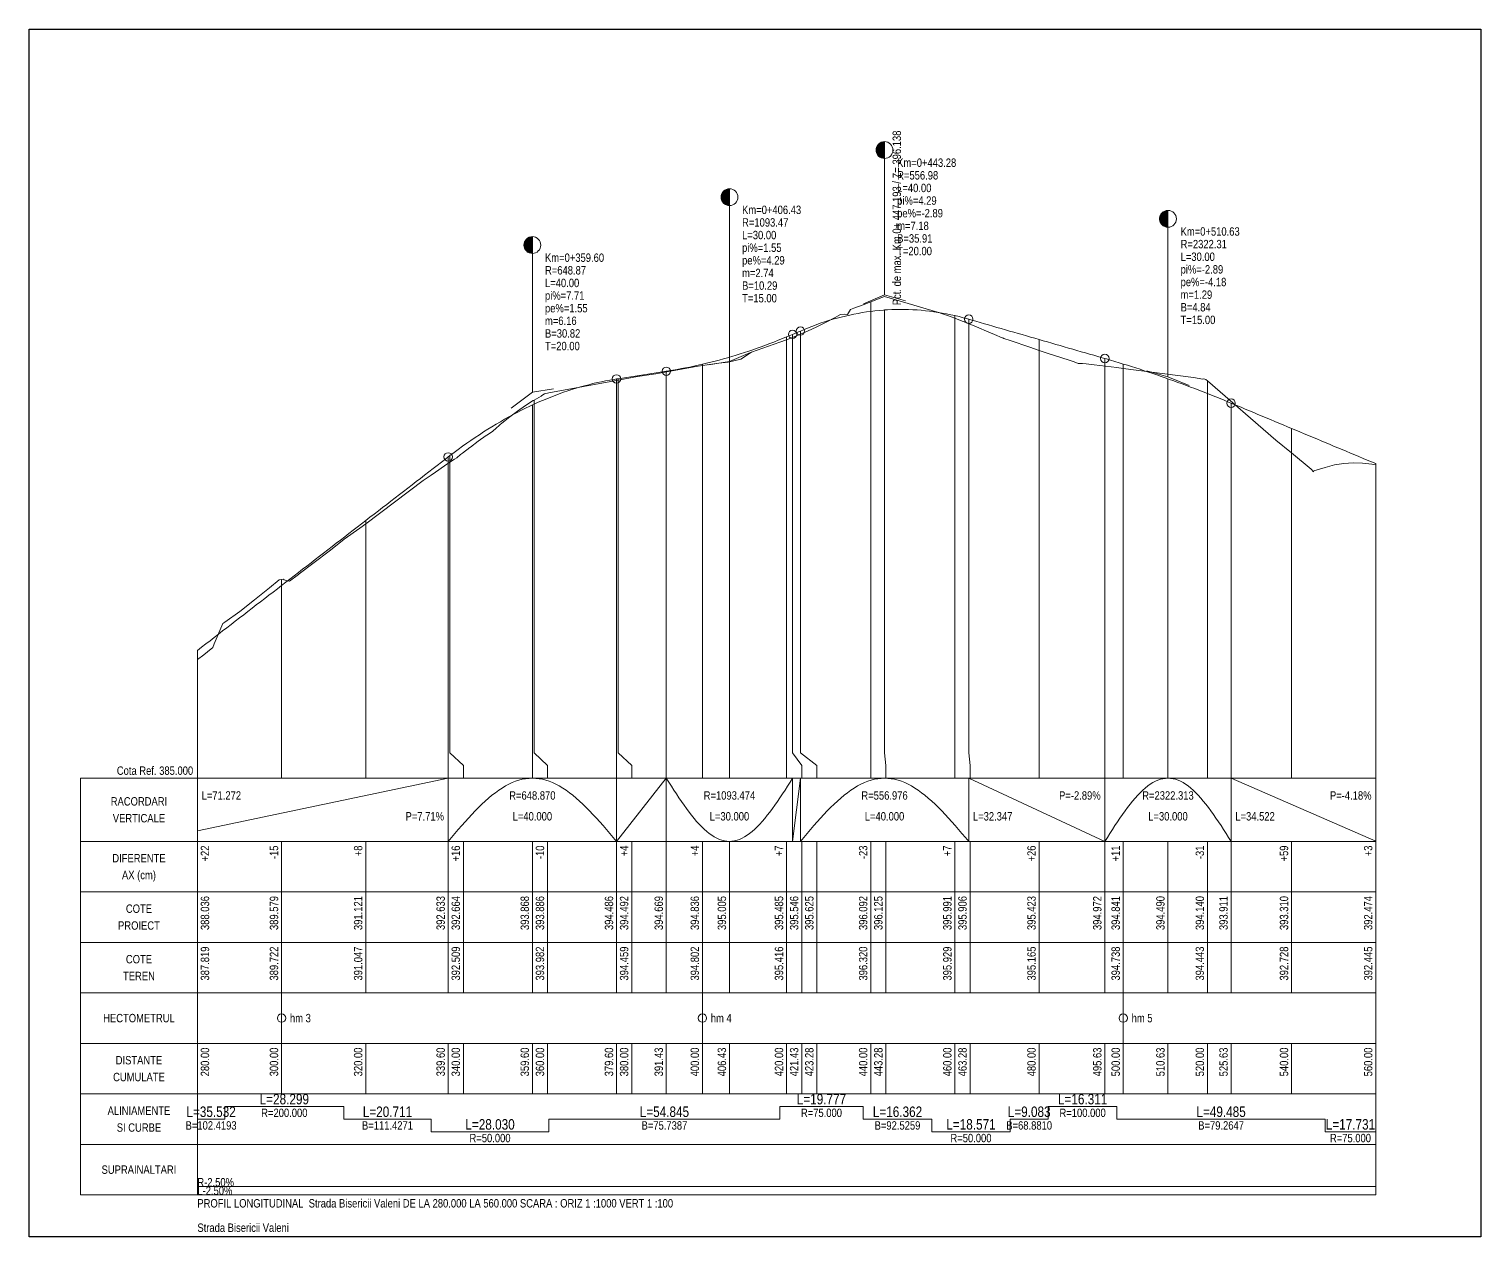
# Model space of a CAD drawing. Extents: x -600 to 1621, y -3670 to 287.
# Drawn here: x 425 to 770, y -367 to -80 of the extents above; entities that cross this region are included whole.
import ezdxf
from ezdxf.enums import TextEntityAlignment as Align

# ---------------------------------------------------------------- set-up
doc = ezdxf.new("R2010")
doc.units = 0
doc.layers.add('ARD-No Plot', color=7, linetype='Continuous', lineweight=0, plot=False)
doc.layers.add('Cartus', color=8, linetype='Continuous')
for name, color, linetype, lineweight in [('L-C. Ref', 7, 'Continuous', 0), ('L-cote-ex', 7, 'Continuous', 0), ('L-Cote-Pr', 7, 'Continuous', 0), ('L-Curbe', 7, 'Continuous', 0), ('L-Cut-Fill', 7, 'Continuous', 0), ('L-Design', 7, 'Continuous', 0), ('L-Exist', 7, 'Continuous', 0), ('L-LINES', 7, 'Continuous', 0), ('L-Min-Max', 7, 'Continuous', 0), ('L-Pante-Tran', 7, 'Continuous', 0), ('L-rac-Vert', 7, 'Continuous', 0), ('L-TEXT', 7, 'Continuous', 0)]:
    doc.layers.add(name, color=color, linetype=linetype, lineweight=lineweight)
doc.styles.add('Arial', font='arial.ttf', dxfattribs={"width": 0.8})

# ---------------------------------------------------------------- blocks, each defined once
blk = doc.blocks.new('A3_TRANSV_ALIN_TIRENA')
at = {"layer": 'Cartus'}
blk.add_lwpolyline([(0, 0), (0, 287), (345, 287), (345, 0)], close=True, dxfattribs=at)

msp = doc.modelspace()

# ---------------------------------------------------------------- linework, layer by layer
at = {"layer": 'L-Curbe'}
for p, q in [((471.52, -339.01), (471.52, -336.01)), ((471.52, -336.01), (499.82, -336.01)), ((499.82, -336.01), (499.82, -339.01)), ((603.41, -339.01), (603.41, -336.01)), ((603.41, -336.01), (623.19, -336.01)), ((623.19, -336.01), (623.19, -339.01)), ((667.2, -339.01), (667.2, -336.01)), ((667.2, -336.01), (683.51, -336.01)), ((683.51, -336.01), (683.51, -339.01)), ((465.01, -339.01), (471.52, -339.01)), ((499.82, -339.01), (520.53, -339.01)), ((520.53, -339.01), (520.53, -342.01)), ((548.56, -342.01), (548.56, -339.01)), ((548.56, -339.01), (603.41, -339.01)), ((623.19, -339.01), (639.55, -339.01)), ((639.55, -339.01), (639.55, -342.01)), ((658.12, -342.01), (658.12, -339.01)), ((658.12, -339.01), (667.2, -339.01)), ((683.51, -339.01), (733, -339.01)), ((733, -339.01), (733, -342.01)), ((520.53, -342.01), (548.56, -342.01)), ((639.55, -342.01), (658.12, -342.01)), ((733, -342.01), (745.01, -342.01))]:
    msp.add_line(p, q, dxfattribs=at)
at = {"layer": 'L-Design'}
msp.add_lwpolyline([(465.01, -227.65), (466.01, -226.88), (467.01, -226.11), (468.01, -225.34), (469.01, -224.57), (470.01, -223.79), (471.01, -223.02), (472.01, -222.25), (473.01, -221.48), (474.01, -220.71), (475.01, -219.94), (476.01, -219.17), (477.01, -218.39), (478.01, -217.62), (479.01, -216.85), (480.01, -216.08), (481.01, -215.31), (482.01, -214.54), (483.01, -213.77), (484.01, -213), (485.01, -212.22), (486.01, -211.45), (487.01, -210.68), (488.01, -209.91), (489.01, -209.14), (490.01, -208.37), (491.01, -207.6), (492.01, -206.82), (493.01, -206.05), (494.01, -205.28), (495.01, -204.51), (496.01, -203.74), (497.01, -202.97), (498.01, -202.2), (499.01, -201.42), (500.01, -200.65), (501.01, -199.88), (502.01, -199.11), (503.01, -198.34), (504.01, -197.57), (505.01, -196.8), (506.01, -196.02), (507.01, -195.25), (508.01, -194.48), (509.01, -193.71), (510.01, -192.94), (511.01, -192.17), (512.01, -191.4), (513.01, -190.62), (514.01, -189.85), (515.01, -189.08), (516.01, -188.31), (517.01, -187.54), (518.01, -186.77), (519.01, -186), (520.01, -185.22), (521.01, -184.45), (522.01, -183.68), (523.01, -182.91), (524.01, -182.14), (524.61, -181.68), (525.01, -181.37), (526.01, -180.61), (527.01, -179.87), (528.01, -179.14), (529.01, -178.43), (530.01, -177.74), (531.01, -177.05), (532.01, -176.39), (533.01, -175.74), (534.01, -175.11), (535.01, -174.49), (536.01, -173.88), (537.01, -173.3), (538.01, -172.72), (539.01, -172.17), (540.01, -171.62), (541.01, -171.1), (542.01, -170.59), (543.01, -170.09), (544.01, -169.61), (544.61, -169.33), (545.01, -169.15), (546.01, -168.7), (547.01, -168.26), (548.01, -167.84), (549.01, -167.44), (550.01, -167.05), (551.01, -166.68), (552.01, -166.32), (553.01, -165.98), (554.01, -165.66), (555.01, -165.35), (556.01, -165.05), (557.01, -164.77), (558.01, -164.51), (559.01, -164.26), (560.01, -164.02), (561.01, -163.81), (562.01, -163.6), (563.01, -163.42), (564.01, -163.24), (564.61, -163.15), (565.01, -163.09), (566.01, -162.93), (567.01, -162.78), (568.01, -162.62), (569.01, -162.47), (570.01, -162.31), (571.01, -162.16), (572.01, -162), (573.01, -161.85), (574.01, -161.69), (575.01, -161.54), (576.01, -161.38), (576.44, -161.32), (577.01, -161.23), (578.01, -161.06), (579.01, -160.89), (580.01, -160.7), (581.01, -160.51), (582.01, -160.31), (583.01, -160.1), (584.01, -159.88), (585.01, -159.65), (586.01, -159.41), (587.01, -159.17), (588.01, -158.91), (589.01, -158.65), (590.01, -158.37), (591.01, -158.09), (591.44, -157.96), (592.01, -157.8), (593.01, -157.49), (594.01, -157.18), (595.01, -156.86), (596.01, -156.53), (597.01, -156.19), (598.01, -155.85), (599.01, -155.49), (600.01, -155.12), (601.01, -154.75), (602.01, -154.37), (603.01, -153.97), (604.01, -153.57), (605.01, -153.16), (606.01, -152.74), (606.44, -152.55), (607.01, -152.31), (608.01, -151.88), (608.29, -151.76), (609.01, -151.45), (610.01, -151.05), (611.01, -150.66), (612.01, -150.29), (613.01, -149.93), (614.01, -149.6), (615.01, -149.28), (616.01, -148.98), (617.01, -148.7), (618.01, -148.43), (619.01, -148.19), (620.01, -147.96), (621.01, -147.75), (622.01, -147.56), (623.01, -147.38), (624.01, -147.23), (625.01, -147.09), (626.01, -146.97), (627.01, -146.87), (628.01, -146.78), (628.29, -146.76), (629.01, -146.72), (630.01, -146.67), (631.01, -146.64), (632.01, -146.63), (633.01, -146.63), (634.01, -146.65), (635.01, -146.7), (636.01, -146.76), (637.01, -146.83), (638.01, -146.93), (639.01, -147.04), (640.01, -147.17), (641.01, -147.32), (642.01, -147.49), (643.01, -147.67), (644.01, -147.88), (645.01, -148.1), (646.01, -148.34), (647.01, -148.59), (648.01, -148.87), (648.29, -148.95), (649.01, -149.16), (650.01, -149.45), (651.01, -149.73), (652.01, -150.02), (653.01, -150.31), (654.01, -150.6), (655.01, -150.89), (656.01, -151.18), (657.01, -151.47), (658.01, -151.76), (659.01, -152.05), (660.01, -152.33), (661.01, -152.62), (662.01, -152.91), (663.01, -153.2), (664.01, -153.49), (665.01, -153.78), (666.01, -154.07), (667.01, -154.36), (668.01, -154.65), (669.01, -154.93), (670.01, -155.22), (671.01, -155.51), (672.01, -155.8), (673.01, -156.09), (674.01, -156.38), (675.01, -156.67), (676.01, -156.96), (677.01, -157.25), (678.01, -157.53), (679.01, -157.82), (680.01, -158.11), (680.64, -158.29), (681.01, -158.4), (682.01, -158.69), (683.01, -158.99), (684.01, -159.29), (685.01, -159.6), (686.01, -159.91), (687.01, -160.22), (688.01, -160.54), (689.01, -160.86), (690.01, -161.19), (691.01, -161.52), (692.01, -161.86), (693.01, -162.2), (694.01, -162.54), (695.01, -162.89), (695.64, -163.11), (696.01, -163.24), (697.01, -163.6), (698.01, -163.96), (699.01, -164.33), (700.01, -164.7), (701.01, -165.07), (702.01, -165.45), (703.01, -165.83), (704.01, -166.22), (705.01, -166.61), (706.01, -167.01), (707.01, -167.41), (708.01, -167.81), (709.01, -168.22), (710.01, -168.64), (710.64, -168.9), (711.01, -169.05), (712.01, -169.47), (713.01, -169.89), (714.01, -170.31), (715.01, -170.72), (716.01, -171.14), (717.01, -171.56), (718.01, -171.98), (719.01, -172.4), (720.01, -172.81), (721.01, -173.23), (722.01, -173.65), (723.01, -174.07), (724.01, -174.49), (725.01, -174.9), (726.01, -175.32), (727.01, -175.74), (728.01, -176.16), (729.01, -176.58), (730.01, -177), (731.01, -177.41), (732.01, -177.83), (733.01, -178.25), (734.01, -178.67), (735.01, -179.09), (736.01, -179.5), (737.01, -179.92), (738.01, -180.34), (739.01, -180.76), (740.01, -181.18), (741.01, -181.59), (742.01, -182.01), (743.01, -182.43), (744.01, -182.85), (745.01, -183.27)], dxfattribs=at)
at = {"layer": 'L-Exist'}
for p, q in [((623.19, -145.52), (625.01, -144.8)), ((625.01, -144.8), (627.62, -143.79)), ((627.62, -143.79), (628.26, -143.58)), ((628.26, -143.58), (639.55, -146.9)), ((616.59, -148.51), (617.85, -147.8)), ((617.85, -147.8), (618.79, -147.79)), ((618.79, -147.79), (619.51, -147.86)), ((619.51, -147.86), (620.23, -146.64)), ((620.23, -146.64), (620.99, -146.36)), ((620.99, -146.36), (623.19, -145.52)), ((639.55, -146.9), (641.41, -147.45)), ((641.41, -147.45), (641.6, -147.51)), ((641.6, -147.51), (642.81, -147.88)), ((642.81, -147.88), (643.26, -148.05)), ((643.26, -148.05), (645.01, -148.72)), ((607.8, -152.74), (610, -151.79)), ((610, -151.79), (612.2, -150.77)), ((612.2, -150.77), (614.4, -149.67)), ((614.4, -149.67), (616.59, -148.51)), ((645.01, -148.72), (645.12, -148.76)), ((645.12, -148.76), (646.98, -149.49)), ((646.98, -149.49), (648.83, -150.23)), ((648.83, -150.23), (650.69, -150.99)), ((650.69, -150.99), (652.55, -151.77)), ((652.55, -151.77), (654.4, -152.56)), ((596.71, -156.77), (603.41, -154.43)), ((603.41, -154.43), (605.01, -153.85)), ((605.01, -153.85), (605.61, -153.62)), ((605.61, -153.62), (607.8, -152.74)), ((654.4, -152.56), (656.26, -153.36)), ((656.26, -153.36), (656.33, -153.39)), ((656.33, -153.39), (656.59, -153.48)), ((656.59, -153.48), (656.63, -153.5)), ((656.63, -153.5), (658.12, -154.01)), ((658.12, -154.01), (662.79, -155.61)), ((591.17, -159.16), (594.14, -158.43)), ((594.14, -158.43), (596.71, -156.77)), ((662.79, -155.61), (665.01, -156.36)), ((665.01, -156.36), (667.2, -157.1)), ((667.2, -157.1), (669.92, -158.01)), ((669.92, -158.01), (672.64, -158.88)), ((569.62, -162.58), (573.94, -161.91)), ((573.94, -161.91), (583.03, -160.3)), ((583.03, -160.3), (585.01, -159.99)), ((585.01, -159.99), (588.94, -159.37)), ((588.94, -159.37), (591.17, -159.16)), ((672.64, -158.88), (673.38, -159.11)), ((673.38, -159.11), (674.27, -159.47)), ((674.27, -159.47), (675.36, -159.51)), ((675.36, -159.51), (676.22, -159.57)), ((676.22, -159.57), (678.08, -159.78)), ((678.08, -159.78), (680.79, -160.1)), ((680.79, -160.1), (683.51, -160.44)), ((683.51, -160.44), (685.01, -160.63)), ((685.01, -160.63), (701.72, -162.77)), ((548.56, -166.45), (565.01, -163.42)), ((565.01, -163.42), (569.62, -162.58)), ((701.72, -162.77), (703.91, -163.19)), ((703.91, -163.19), (704.17, -163.13)), ((704.17, -163.13), (704.66, -163.28)), ((704.66, -163.28), (705.01, -163.58)), ((705.01, -163.58), (721.3, -177.66)), ((542.96, -169.49), (544.83, -168.3)), ((544.83, -168.3), (545.01, -168.19)), ((545.01, -168.19), (546.7, -167.21)), ((546.7, -167.21), (546.74, -167.18)), ((546.74, -167.18), (547.13, -166.94)), ((547.13, -166.94), (547.53, -166.65)), ((547.53, -166.65), (548.56, -166.45)), ((537.35, -173.62), (539.22, -172.15)), ((539.22, -172.15), (541.09, -170.78)), ((541.09, -170.78), (542.96, -169.49)), ((533.76, -176.5), (535.12, -175.65)), ((535.12, -175.65), (535.48, -175.32)), ((535.48, -175.32), (535.8, -175.05)), ((535.8, -175.05), (536.95, -173.95)), ((536.95, -173.95), (537.35, -173.62)), ((529.78, -179.44), (529.88, -179.37)), ((529.88, -179.37), (531.75, -177.95)), ((531.75, -177.95), (533.61, -176.6)), ((533.61, -176.6), (533.76, -176.5)), ((721.3, -177.66), (725.01, -180.73)), ((525.01, -182.92), (526.14, -182.18)), ((526.14, -182.18), (526.64, -181.87)), ((526.64, -181.87), (527.53, -181.13)), ((527.53, -181.13), (528.01, -180.77)), ((528.01, -180.77), (529.78, -179.44)), ((725.01, -180.73), (729.66, -184.57)), ((518.64, -187.27), (520.53, -186.01)), ((520.53, -186.01), (521.63, -185.3)), ((521.63, -185.3), (522.4, -184.72)), ((522.4, -184.72), (524.27, -183.42)), ((524.27, -183.42), (525.01, -182.92)), ((729.66, -184.57), (730.2, -185.21)), ((730.2, -185.21), (730.32, -184.98)), ((730.32, -184.98), (733, -184.16)), ((733, -184.16), (733.58, -184.01)), ((733.58, -184.01), (735.21, -183.58)), ((735.21, -183.58), (737.43, -183.22)), ((737.43, -183.22), (739.65, -183.06)), ((739.65, -183.06), (741.86, -183.12)), ((741.86, -183.12), (744.08, -183.38)), ((744.08, -183.38), (745.01, -183.56)), ((505.01, -197.54), (518.64, -187.27)), ((499.91, -201.23), (503.63, -198.58)), ((503.63, -198.58), (505.01, -197.54)), ((496.29, -204.05), (499.82, -201.3)), ((499.82, -201.3), (499.91, -201.23)), ((489.21, -209.48), (492.75, -206.77)), ((492.75, -206.77), (496.29, -204.05)), ((486.9, -211.19), (489.06, -209.59)), ((489.06, -209.59), (489.21, -209.48)), ((478.6, -215.65), (482.14, -212.81)), ((482.14, -212.81), (484.47, -210.84)), ((484.47, -210.84), (485.01, -210.79)), ((485.01, -210.79), (485.39, -210.74)), ((485.39, -210.74), (485.67, -210.87)), ((485.67, -210.87), (486.32, -211.14)), ((486.32, -211.14), (486.9, -211.19)), ((475.06, -218.37), (478.6, -215.65)), ((471.52, -220.94), (475.06, -218.37)), ((469.02, -226.09), (471.05, -221.28)), ((471.05, -221.28), (471.52, -220.94)), ((467.45, -228.02), (468.67, -226.98)), ((468.67, -226.98), (469.02, -226.09)), ((465.01, -229.82), (466.52, -228.72)), ((466.52, -228.72), (467.45, -228.02))]:
    msp.add_line(p, q, dxfattribs=at)
at = {"layer": 'L-LINES'}
for p, q in [((625.01, -258.01), (625.01, -144.8)), ((628.29, -252.01), (628.29, -146.76)), ((645.01, -258.01), (645.01, -148.1)), ((608.29, -252.01), (608.29, -151.76)), ((648.29, -252.01), (648.29, -148.95)), ((605.01, -258.01), (605.01, -153.16)), ((606.44, -252.01), (606.44, -152.55)), ((665.01, -258.01), (665.01, -153.78)), ((591.44, -258.01), (591.44, -157.96)), ((680.64, -258.01), (680.64, -158.29)), ((576.44, -258.01), (576.44, -161.32)), ((585.01, -258.01), (585.01, -159.65)), ((685.01, -258.01), (685.01, -159.6)), ((564.61, -258.01), (564.61, -163.15)), ((565.01, -252.01), (565.01, -163.09)), ((695.64, -258.01), (695.64, -163.11)), ((705.01, -258.01), (705.01, -163.58)), ((545.01, -252.01), (545.01, -168.19)), ((710.64, -258.01), (710.64, -168.9)), ((544.61, -258.01), (544.61, -169.33)), ((725.01, -258.01), (725.01, -174.9)), ((524.61, -258.01), (524.61, -181.68)), ((525.01, -252.01), (525.01, -181.37)), ((745.01, -258.01), (745.01, -183.27)), ((505.01, -258.01), (505.01, -196.8)), ((485.01, -258.01), (485.01, -210.79)), ((465.01, -258.01), (465.01, -227.65)), ((528.21, -255.01), (525.01, -252.01)), ((528.21, -258.01), (528.21, -255.01)), ((548.21, -255.01), (545.01, -252.01)), ((548.21, -258.01), (548.21, -255.01)), ((568.21, -255.01), (565.01, -252.01)), ((568.21, -258.01), (568.21, -255.01)), ((608.61, -255.01), (606.44, -252.01)), ((612.21, -255.01), (608.29, -252.01)), ((608.61, -258.01), (608.61, -255.01)), ((612.21, -258.01), (612.21, -255.01)), ((628.61, -255.01), (628.29, -252.01)), ((628.61, -258.01), (628.61, -255.01)), ((648.61, -255.01), (648.29, -252.01)), ((648.61, -258.01), (648.61, -255.01)), ((437.25, -273.01), (437.25, -258.01)), ((437.25, -258.01), (465.01, -258.01)), ((465.01, -258.01), (745.01, -258.01)), ((465.01, -273.01), (465.01, -258.01)), ((745.01, -273.01), (745.01, -258.01)), ((437.25, -285.01), (437.25, -273.01)), ((437.25, -273.01), (465.01, -273.01)), ((465.01, -273.01), (437.25, -273.01)), ((465.01, -273.01), (745.01, -273.01)), ((465.01, -285.01), (465.01, -273.01)), ((465.01, -273.01), (745.01, -273.01)), ((465.01, -285.01), (465.01, -273.01)), ((485.01, -285.01), (485.01, -273.01)), ((505.01, -285.01), (505.01, -273.01)), ((524.61, -285.01), (524.61, -273.01)), ((528.21, -285.01), (528.21, -273.01)), ((544.61, -285.01), (544.61, -273.01)), ((548.21, -285.01), (548.21, -273.01)), ((564.61, -285.01), (564.61, -273.01)), ((568.21, -285.01), (568.21, -273.01)), ((576.44, -285.01), (576.44, -273.01)), ((585.01, -285.01), (585.01, -273.01)), ((591.44, -285.01), (591.44, -273.01)), ((605.01, -285.01), (605.01, -273.01)), ((608.61, -285.01), (608.61, -273.01)), ((612.21, -285.01), (612.21, -273.01)), ((625.01, -285.01), (625.01, -273.01)), ((628.61, -285.01), (628.61, -273.01)), ((645.01, -285.01), (645.01, -273.01)), ((648.61, -285.01), (648.61, -273.01)), ((665.01, -285.01), (665.01, -273.01)), ((680.64, -285.01), (680.64, -273.01)), ((685.01, -285.01), (685.01, -273.01)), ((695.64, -285.01), (695.64, -273.01)), ((705.01, -285.01), (705.01, -273.01)), ((710.64, -285.01), (710.64, -273.01)), ((725.01, -285.01), (725.01, -273.01)), ((745.01, -285.01), (745.01, -273.01)), ((745.01, -285.01), (745.01, -273.01)), ((437.25, -297.01), (437.25, -285.01)), ((437.25, -285.01), (465.01, -285.01)), ((465.01, -285.01), (437.25, -285.01)), ((465.01, -285.01), (745.01, -285.01)), ((465.01, -285.01), (745.01, -285.01)), ((465.01, -297.01), (465.01, -285.01)), ((485.01, -297.01), (485.01, -285.01)), ((505.01, -297.01), (505.01, -285.01)), ((524.61, -297.01), (524.61, -285.01)), ((528.21, -297.01), (528.21, -285.01)), ((544.61, -297.01), (544.61, -285.01)), ((548.21, -297.01), (548.21, -285.01)), ((564.61, -297.01), (564.61, -285.01)), ((568.21, -297.01), (568.21, -285.01)), ((576.44, -297.01), (576.44, -285.01)), ((585.01, -297.01), (585.01, -285.01)), ((591.44, -297.01), (591.44, -285.01)), ((605.01, -297.01), (605.01, -285.01)), ((608.61, -297.01), (608.61, -285.01)), ((612.21, -297.01), (612.21, -285.01)), ((625.01, -297.01), (625.01, -285.01)), ((628.61, -297.01), (628.61, -285.01)), ((645.01, -297.01), (645.01, -285.01)), ((648.61, -297.01), (648.61, -285.01)), ((665.01, -297.01), (665.01, -285.01)), ((680.64, -297.01), (680.64, -285.01)), ((685.01, -297.01), (685.01, -285.01)), ((695.64, -297.01), (695.64, -285.01)), ((705.01, -297.01), (705.01, -285.01)), ((710.64, -297.01), (710.64, -285.01)), ((725.01, -297.01), (725.01, -285.01)), ((745.01, -297.01), (745.01, -285.01)), ((437.25, -309.01), (437.25, -297.01)), ((437.25, -297.01), (465.01, -297.01)), ((465.01, -297.01), (437.25, -297.01)), ((465.01, -297.01), (745.01, -297.01)), ((465.01, -297.01), (745.01, -297.01)), ((465.01, -309.01), (465.01, -297.01)), ((485.01, -309.01), (485.01, -297.01)), ((505.01, -309.01), (505.01, -297.01)), ((524.61, -309.01), (524.61, -297.01)), ((528.21, -309.01), (528.21, -297.01)), ((544.61, -309.01), (544.61, -297.01)), ((548.21, -309.01), (548.21, -297.01)), ((564.61, -309.01), (564.61, -297.01)), ((568.21, -309.01), (568.21, -297.01)), ((576.44, -309.01), (576.44, -297.01)), ((585.01, -309.01), (585.01, -297.01)), ((591.44, -309.01), (591.44, -297.01)), ((605.01, -309.01), (605.01, -297.01)), ((608.61, -309.01), (608.61, -297.01)), ((612.21, -309.01), (612.21, -297.01)), ((625.01, -309.01), (625.01, -297.01)), ((628.61, -309.01), (628.61, -297.01)), ((645.01, -309.01), (645.01, -297.01)), ((648.61, -309.01), (648.61, -297.01)), ((665.01, -309.01), (665.01, -297.01)), ((680.64, -309.01), (680.64, -297.01)), ((685.01, -309.01), (685.01, -297.01)), ((695.64, -309.01), (695.64, -297.01)), ((705.01, -309.01), (705.01, -297.01)), ((710.64, -309.01), (710.64, -297.01)), ((725.01, -309.01), (725.01, -297.01)), ((745.01, -309.01), (745.01, -297.01)), ((437.25, -321.01), (437.25, -309.01)), ((437.25, -309.01), (465.01, -309.01)), ((465.01, -309.01), (437.25, -309.01)), ((465.01, -309.01), (745.01, -309.01)), ((465.01, -321.01), (465.01, -309.01)), ((465.01, -309.01), (745.01, -309.01)), ((485.01, -321.01), (485.01, -309.01)), ((585.01, -321.01), (585.01, -309.01)), ((685.01, -321.01), (685.01, -309.01)), ((745.01, -321.01), (745.01, -309.01)), ((437.25, -333.01), (437.25, -321.01)), ((437.25, -321.01), (465.01, -321.01)), ((465.01, -321.01), (437.25, -321.01)), ((465.01, -321.01), (745.01, -321.01)), ((465.01, -321.01), (745.01, -321.01)), ((465.01, -333.01), (465.01, -321.01)), ((485.01, -333.01), (485.01, -321.01)), ((505.01, -333.01), (505.01, -321.01)), ((524.61, -333.01), (524.61, -321.01)), ((528.21, -333.01), (528.21, -321.01)), ((544.61, -333.01), (544.61, -321.01)), ((548.21, -333.01), (548.21, -321.01)), ((564.61, -333.01), (564.61, -321.01)), ((568.21, -333.01), (568.21, -321.01)), ((576.44, -333.01), (576.44, -321.01)), ((585.01, -333.01), (585.01, -321.01)), ((591.44, -333.01), (591.44, -321.01)), ((605.01, -333.01), (605.01, -321.01)), ((608.61, -333.01), (608.61, -321.01)), ((612.21, -333.01), (612.21, -321.01)), ((625.01, -333.01), (625.01, -321.01)), ((628.61, -333.01), (628.61, -321.01)), ((645.01, -333.01), (645.01, -321.01)), ((648.61, -333.01), (648.61, -321.01)), ((665.01, -333.01), (665.01, -321.01)), ((680.64, -333.01), (680.64, -321.01)), ((685.01, -333.01), (685.01, -321.01)), ((695.64, -333.01), (695.64, -321.01)), ((705.01, -333.01), (705.01, -321.01)), ((710.64, -333.01), (710.64, -321.01)), ((725.01, -333.01), (725.01, -321.01)), ((745.01, -333.01), (745.01, -321.01)), ((437.25, -345.01), (437.25, -333.01)), ((437.25, -333.01), (465.01, -333.01)), ((465.01, -333.01), (437.25, -333.01)), ((465.01, -333.01), (745.01, -333.01)), ((465.01, -345.01), (465.01, -333.01)), ((465.01, -333.01), (745.01, -333.01)), ((745.01, -345.01), (745.01, -333.01)), ((437.25, -357.01), (437.25, -345.01)), ((437.25, -345.01), (465.01, -345.01)), ((465.01, -345.01), (437.25, -345.01)), ((465.01, -345.01), (745.01, -345.01)), ((465.01, -357.01), (465.01, -345.01)), ((465.01, -345.01), (745.01, -345.01)), ((745.01, -357.01), (745.01, -345.01)), ((465.01, -357.01), (437.25, -357.01)), ((465.01, -357.01), (745.01, -357.01))]:
    msp.add_line(p, q, dxfattribs=at)
for centre in [(485.01, -315.01), (585.01, -315.01), (685.01, -315.01)]:
    msp.add_circle(centre, 1, dxfattribs=at)
at = {"layer": 'L-Pante-Tran'}
for p, q in [((465.01, -355.01), (485.01, -355.01)), ((465.01, -355.01), (485.01, -355.01)), ((485.01, -355.01), (505.01, -355.01)), ((485.01, -355.01), (505.01, -355.01)), ((505.01, -355.01), (525.01, -355.01)), ((505.01, -355.01), (525.01, -355.01)), ((525.01, -355.01), (545.01, -355.01)), ((525.01, -355.01), (545.01, -355.01)), ((545.01, -355.01), (565.01, -355.01)), ((545.01, -355.01), (565.01, -355.01)), ((565.01, -355.01), (585.01, -355.01)), ((565.01, -355.01), (585.01, -355.01)), ((585.01, -355.01), (605.01, -355.01)), ((585.01, -355.01), (605.01, -355.01)), ((605.01, -355.01), (625.01, -355.01)), ((605.01, -355.01), (625.01, -355.01)), ((625.01, -355.01), (645.01, -355.01)), ((625.01, -355.01), (645.01, -355.01)), ((645.01, -355.01), (665.01, -355.01)), ((645.01, -355.01), (665.01, -355.01)), ((665.01, -355.01), (685.01, -355.01)), ((665.01, -355.01), (685.01, -355.01)), ((685.01, -355.01), (705.01, -355.01)), ((685.01, -355.01), (705.01, -355.01)), ((705.01, -355.01), (725.01, -355.01)), ((705.01, -355.01), (725.01, -355.01)), ((725.01, -355.01), (745.01, -355.01)), ((725.01, -355.01), (745.01, -355.01))]:
    msp.add_line(p, q, dxfattribs=at)
at = {"layer": 'L-rac-Vert'}
for p, q in [((627.46, -106.95), (627.46, -110.58)), ((627.53, -106.92), (627.53, -110.61)), ((627.6, -106.89), (627.6, -110.64)), ((627.67, -106.86), (627.67, -110.66)), ((627.75, -106.84), (627.75, -110.69)), ((627.83, -106.82), (627.83, -110.71)), ((627.9, -106.8), (627.9, -110.72)), ((627.98, -106.79), (627.98, -110.74)), ((628.06, -106.78), (628.06, -110.75)), ((628.14, -106.77), (628.14, -110.76)), ((628.21, -106.76), (628.21, -110.76)), ((628.29, -143.17), (628.29, -106.76)), ((626.29, -108.68), (626.29, -108.84)), ((626.3, -108.61), (626.3, -108.92)), ((626.31, -108.53), (626.31, -109)), ((626.32, -108.45), (626.32, -109.08)), ((626.33, -108.37), (626.33, -109.15)), ((626.35, -108.3), (626.35, -109.23)), ((626.37, -108.22), (626.37, -109.31)), ((626.39, -108.14), (626.39, -109.38)), ((626.42, -108.07), (626.42, -109.46)), ((626.45, -108), (626.45, -109.53)), ((626.48, -107.93), (626.48, -109.6)), ((626.51, -107.85), (626.51, -109.67)), ((626.55, -107.79), (626.55, -109.74)), ((626.59, -107.72), (626.59, -109.81)), ((626.63, -107.65), (626.63, -109.87)), ((626.67, -107.59), (626.67, -109.94)), ((626.72, -107.52), (626.72, -110)), ((626.77, -107.46), (626.77, -110.06)), ((626.82, -107.41), (626.82, -110.12)), ((626.88, -107.35), (626.88, -110.18)), ((626.94, -107.29), (626.94, -110.23)), ((626.99, -107.24), (626.99, -110.28)), ((627.05, -107.19), (627.05, -110.33)), ((627.12, -107.14), (627.12, -110.38)), ((627.18, -107.1), (627.18, -110.43)), ((627.25, -107.06), (627.25, -110.47)), ((627.32, -107.02), (627.32, -110.51)), ((627.38, -106.98), (627.38, -110.54)), ((589.45, -119.81), (589.45, -120.12)), ((589.45, -119.88), (589.45, -120.04)), ((589.46, -119.73), (589.46, -120.2)), ((589.47, -119.65), (589.47, -120.27)), ((589.48, -119.57), (589.48, -120.35)), ((589.5, -119.5), (589.5, -120.43)), ((589.52, -119.42), (589.52, -120.5)), ((589.54, -119.34), (589.54, -120.58)), ((589.57, -119.27), (589.57, -120.65)), ((589.6, -119.2), (589.6, -120.73)), ((589.63, -119.12), (589.63, -120.8)), ((589.66, -119.05), (589.66, -120.87)), ((589.7, -118.98), (589.7, -120.94)), ((589.74, -118.92), (589.74, -121.01)), ((589.78, -118.85), (589.78, -121.07)), ((589.83, -118.79), (589.83, -121.14)), ((589.87, -118.72), (589.87, -121.2)), ((589.92, -118.66), (589.92, -121.26)), ((589.98, -118.6), (589.98, -121.32)), ((590.03, -118.55), (590.03, -121.38)), ((590.09, -118.49), (590.09, -121.43)), ((590.15, -118.44), (590.15, -121.48)), ((590.21, -118.39), (590.21, -121.53)), ((590.27, -118.34), (590.27, -121.58)), ((590.33, -118.3), (590.33, -121.63)), ((590.4, -118.26), (590.4, -121.67)), ((590.47, -118.22), (590.47, -121.71)), ((590.54, -118.18), (590.54, -121.74)), ((590.61, -118.15), (590.61, -121.78)), ((590.68, -118.11), (590.68, -121.81)), ((590.75, -118.09), (590.75, -121.84)), ((590.83, -118.06), (590.83, -121.86)), ((590.9, -118.04), (590.9, -121.89)), ((590.98, -118.02), (590.98, -121.91)), ((591.05, -118), (591.05, -121.92)), ((591.13, -117.99), (591.13, -121.94)), ((591.21, -117.98), (591.21, -121.95)), ((591.29, -117.97), (591.29, -121.96)), ((591.37, -117.96), (591.37, -121.96)), ((591.44, -158.99), (591.44, -117.96)), ((693.89, -124.13), (693.89, -126.09)), ((693.93, -124.07), (693.93, -126.16)), ((693.98, -124), (693.98, -126.22)), ((694.02, -123.94), (694.02, -126.29)), ((694.07, -123.87), (694.07, -126.35)), ((694.12, -123.81), (694.12, -126.41)), ((694.17, -123.75), (694.17, -126.47)), ((694.23, -123.7), (694.23, -126.53)), ((694.28, -123.64), (694.28, -126.58)), ((694.34, -123.59), (694.34, -126.63)), ((694.4, -123.54), (694.4, -126.68)), ((694.46, -123.49), (694.46, -126.73)), ((694.53, -123.45), (694.53, -126.77)), ((694.59, -123.41), (694.59, -126.82)), ((694.66, -123.37), (694.66, -126.86)), ((694.73, -123.33), (694.73, -126.89)), ((694.8, -123.29), (694.8, -126.93)), ((694.87, -123.26), (694.87, -126.96)), ((694.95, -123.23), (694.95, -126.99)), ((695.02, -123.21), (695.02, -127.01)), ((695.1, -123.19), (695.1, -127.04)), ((695.17, -123.17), (695.17, -127.06)), ((695.25, -123.15), (695.25, -127.07)), ((695.33, -123.14), (695.33, -127.09)), ((695.4, -123.12), (695.4, -127.1)), ((695.48, -123.12), (695.48, -127.1)), ((695.56, -123.11), (695.56, -127.11)), ((695.64, -162.63), (695.64, -123.11)), ((693.64, -125.03), (693.64, -125.19)), ((693.65, -124.88), (693.65, -125.35)), ((693.65, -124.95), (693.65, -125.27)), ((693.66, -124.8), (693.66, -125.42)), ((693.68, -124.72), (693.68, -125.5)), ((693.69, -124.64), (693.69, -125.58)), ((693.71, -124.57), (693.71, -125.65)), ((693.74, -124.49), (693.74, -125.73)), ((693.76, -124.42), (693.76, -125.8)), ((693.79, -124.35), (693.79, -125.88)), ((693.82, -124.27), (693.82, -125.95)), ((693.86, -124.2), (693.86, -126.02)), ((542.63, -131.09), (542.63, -131.56)), ((542.64, -131.02), (542.64, -131.64)), ((542.65, -130.94), (542.65, -131.72)), ((542.67, -130.86), (542.67, -131.8)), ((542.69, -130.79), (542.69, -131.87)), ((542.71, -130.71), (542.71, -131.95)), ((542.74, -130.64), (542.74, -132.02)), ((542.76, -130.56), (542.76, -132.09)), ((542.8, -130.49), (542.8, -132.17)), ((542.83, -130.42), (542.83, -132.24)), ((542.87, -130.35), (542.87, -132.31)), ((542.91, -130.28), (542.91, -132.37)), ((542.95, -130.22), (542.95, -132.44)), ((542.99, -130.15), (542.99, -132.5)), ((543.04, -130.09), (543.04, -132.57)), ((543.09, -130.03), (543.09, -132.63)), ((543.14, -129.97), (543.14, -132.69)), ((543.2, -129.92), (543.2, -132.74)), ((543.25, -129.86), (543.25, -132.8)), ((543.31, -129.81), (543.31, -132.85)), ((543.37, -129.76), (543.37, -132.9)), ((543.44, -129.71), (543.44, -132.95)), ((543.5, -129.67), (543.5, -132.99)), ((543.57, -129.62), (543.57, -133.03)), ((543.63, -129.58), (543.63, -133.07)), ((543.7, -129.55), (543.7, -133.11)), ((543.77, -129.51), (543.77, -133.15)), ((543.85, -129.48), (543.85, -133.18)), ((543.92, -129.45), (543.92, -133.21)), ((543.99, -129.43), (543.99, -133.23)), ((544.07, -129.4), (544.07, -133.25)), ((544.15, -129.38), (544.15, -133.27)), ((544.22, -129.37), (544.22, -133.29)), ((544.3, -129.35), (544.3, -133.3)), ((544.38, -129.34), (544.38, -133.32)), ((544.46, -129.34), (544.46, -133.32)), ((544.53, -129.33), (544.53, -133.33)), ((544.61, -166.25), (544.61, -129.33)), ((542.61, -131.25), (542.61, -131.41)), ((542.62, -131.17), (542.62, -131.49)), ((623.29, -145.32), (628.29, -143.17)), ((628.29, -143.17), (633.29, -144.62)), ((591.44, -158.99), (596.44, -156.84)), ((586.44, -159.77), (591.44, -158.99)), ((690.64, -161.18), (695.64, -162.63)), ((544.61, -166.25), (549.61, -165.47)), ((695.64, -162.63), (700.64, -164.72)), ((539.61, -170.1), (544.61, -166.25)), ((465.01, -270.55), (524.61, -258.01)), ((524.61, -273.01), (524.61, -258.01)), ((540.61, -258.74), (539.81, -259.06)), ((541.41, -258.48), (540.61, -258.74)), ((542.21, -258.27), (541.41, -258.48)), ((543.01, -258.13), (542.21, -258.27)), ((543.81, -258.04), (543.01, -258.13)), ((544.61, -258.01), (543.81, -258.04)), ((545.41, -258.04), (544.61, -258.01)), ((546.21, -258.13), (545.41, -258.04)), ((547.01, -258.27), (546.21, -258.13)), ((547.81, -258.48), (547.01, -258.27)), ((548.61, -258.74), (547.81, -258.48)), ((549.41, -259.06), (548.61, -258.74)), ((564.61, -273.01), (564.61, -258.01)), ((564.61, -273.01), (576.44, -258.01)), ((576.44, -273.01), (576.44, -258.01)), ((577.04, -258.95), (576.44, -258.01)), ((606.44, -258.01), (605.84, -258.95)), ((606.44, -273.01), (606.44, -258.01)), ((606.44, -273.01), (608.29, -258.01)), ((608.29, -273.01), (608.29, -258.01)), ((624.29, -258.74), (623.49, -259.06)), ((625.09, -258.48), (624.29, -258.74)), ((625.89, -258.27), (625.09, -258.48)), ((626.69, -258.13), (625.89, -258.27)), ((627.49, -258.04), (626.69, -258.13)), ((628.29, -258.01), (627.49, -258.04)), ((629.09, -258.04), (628.29, -258.01)), ((629.89, -258.13), (629.09, -258.04)), ((630.69, -258.27), (629.89, -258.13)), ((631.49, -258.48), (630.69, -258.27)), ((632.29, -258.74), (631.49, -258.48)), ((633.09, -259.06), (632.29, -258.74)), ((648.29, -273.01), (648.29, -258.01)), ((648.29, -258.01), (680.64, -273.01)), ((680.64, -273.01), (680.64, -258.01)), ((692.64, -258.74), (692.04, -259.06)), ((693.24, -258.48), (692.64, -258.74)), ((693.84, -258.27), (693.24, -258.48)), ((694.44, -258.13), (693.84, -258.27)), ((695.04, -258.04), (694.44, -258.13)), ((695.64, -258.01), (695.04, -258.04)), ((696.24, -258.04), (695.64, -258.01)), ((696.84, -258.13), (696.24, -258.04)), ((697.44, -258.27), (696.84, -258.13)), ((698.04, -258.48), (697.44, -258.27)), ((698.64, -258.74), (698.04, -258.48)), ((699.24, -259.06), (698.64, -258.74)), ((710.64, -273.01), (710.64, -258.01)), ((710.64, -258.01), (745.01, -272.94)), ((535.01, -262.07), (534.21, -262.74)), ((535.81, -261.45), (535.01, -262.07)), ((536.61, -260.87), (535.81, -261.45)), ((537.41, -260.34), (536.61, -260.87)), ((538.21, -259.86), (537.41, -260.34)), ((539.01, -259.44), (538.21, -259.86)), ((539.81, -259.06), (539.01, -259.44)), ((550.21, -259.44), (549.41, -259.06)), ((551.01, -259.86), (550.21, -259.44)), ((551.81, -260.34), (551.01, -259.86)), ((552.61, -260.87), (551.81, -260.34)), ((553.41, -261.45), (552.61, -260.87)), ((554.21, -262.07), (553.41, -261.45)), ((555.01, -262.74), (554.21, -262.07)), ((577.64, -259.89), (577.04, -258.95)), ((578.24, -260.82), (577.64, -259.89)), ((578.84, -261.74), (578.24, -260.82)), ((579.44, -262.64), (578.84, -261.74)), ((604.04, -261.74), (603.44, -262.64)), ((604.64, -260.82), (604.04, -261.74)), ((605.24, -259.89), (604.64, -260.82)), ((605.84, -258.95), (605.24, -259.89)), ((618.69, -262.07), (617.89, -262.74)), ((619.49, -261.45), (618.69, -262.07)), ((620.29, -260.87), (619.49, -261.45)), ((621.09, -260.34), (620.29, -260.87)), ((621.89, -259.86), (621.09, -260.34)), ((622.69, -259.44), (621.89, -259.86)), ((623.49, -259.06), (622.69, -259.44)), ((633.89, -259.44), (633.09, -259.06)), ((634.69, -259.86), (633.89, -259.44)), ((635.49, -260.34), (634.69, -259.86)), ((636.29, -260.87), (635.49, -260.34)), ((637.09, -261.45), (636.29, -260.87)), ((637.89, -262.07), (637.09, -261.45)), ((638.69, -262.74), (637.89, -262.07)), ((688.44, -262.07), (687.84, -262.74)), ((689.04, -261.45), (688.44, -262.07)), ((689.64, -260.87), (689.04, -261.45)), ((690.24, -260.34), (689.64, -260.87)), ((690.84, -259.86), (690.24, -260.34)), ((691.44, -259.44), (690.84, -259.86)), ((692.04, -259.06), (691.44, -259.44)), ((699.84, -259.44), (699.24, -259.06)), ((700.44, -259.86), (699.84, -259.44)), ((701.04, -260.34), (700.44, -259.86)), ((701.64, -260.87), (701.04, -260.34)), ((702.24, -261.45), (701.64, -260.87)), ((702.84, -262.07), (702.24, -261.45)), ((703.44, -262.74), (702.84, -262.07)), ((531.81, -264.97), (531.01, -265.78)), ((532.61, -264.19), (531.81, -264.97)), ((533.41, -263.45), (532.61, -264.19)), ((534.21, -262.74), (533.41, -263.45)), ((555.81, -263.45), (555.01, -262.74)), ((556.61, -264.19), (555.81, -263.45)), ((557.41, -264.97), (556.61, -264.19)), ((558.21, -265.78), (557.41, -264.97)), ((580.04, -263.53), (579.44, -262.64)), ((580.64, -264.4), (580.04, -263.53)), ((581.24, -265.24), (580.64, -264.4)), ((581.84, -266.05), (581.24, -265.24)), ((601.64, -265.24), (601.04, -266.05)), ((602.24, -264.4), (601.64, -265.24)), ((602.84, -263.53), (602.24, -264.4)), ((603.44, -262.64), (602.84, -263.53)), ((615.49, -264.97), (614.69, -265.78)), ((616.29, -264.19), (615.49, -264.97)), ((617.09, -263.45), (616.29, -264.19)), ((617.89, -262.74), (617.09, -263.45)), ((639.49, -263.45), (638.69, -262.74)), ((640.29, -264.19), (639.49, -263.45)), ((641.09, -264.97), (640.29, -264.19)), ((641.89, -265.78), (641.09, -264.97)), ((686.04, -264.97), (685.44, -265.78)), ((686.64, -264.19), (686.04, -264.97)), ((687.24, -263.45), (686.64, -264.19)), ((687.84, -262.74), (687.24, -263.45)), ((704.04, -263.45), (703.44, -262.74)), ((704.64, -264.19), (704.04, -263.45)), ((705.24, -264.97), (704.64, -264.19)), ((705.84, -265.78), (705.24, -264.97)), ((528.61, -268.37), (527.81, -269.28)), ((529.41, -267.49), (528.61, -268.37)), ((530.21, -266.62), (529.41, -267.49)), ((531.01, -265.78), (530.21, -266.62)), ((559.01, -266.62), (558.21, -265.78)), ((559.81, -267.49), (559.01, -266.62)), ((560.61, -268.37), (559.81, -267.49)), ((561.41, -269.28), (560.61, -268.37)), ((582.44, -266.83), (581.84, -266.05)), ((583.04, -267.57), (582.44, -266.83)), ((583.64, -268.28), (583.04, -267.57)), ((584.24, -268.94), (583.64, -268.28)), ((584.84, -269.57), (584.24, -268.94)), ((598.64, -268.94), (598.04, -269.57)), ((599.24, -268.28), (598.64, -268.94)), ((599.84, -267.57), (599.24, -268.28)), ((600.44, -266.83), (599.84, -267.57)), ((601.04, -266.05), (600.44, -266.83)), ((612.29, -268.37), (611.49, -269.28)), ((613.09, -267.49), (612.29, -268.37)), ((613.89, -266.62), (613.09, -267.49)), ((614.69, -265.78), (613.89, -266.62)), ((642.69, -266.62), (641.89, -265.78)), ((643.49, -267.49), (642.69, -266.62)), ((644.29, -268.37), (643.49, -267.49)), ((645.09, -269.28), (644.29, -268.37)), ((683.64, -268.37), (683.04, -269.28)), ((684.24, -267.49), (683.64, -268.37)), ((684.84, -266.62), (684.24, -267.49)), ((685.44, -265.78), (684.84, -266.62)), ((706.44, -266.62), (705.84, -265.78)), ((707.04, -267.49), (706.44, -266.62)), ((707.64, -268.37), (707.04, -267.49)), ((708.24, -269.28), (707.64, -268.37)), ((525.41, -272.07), (524.61, -273.01)), ((526.21, -271.13), (525.41, -272.07)), ((527.01, -270.2), (526.21, -271.13)), ((527.81, -269.28), (527.01, -270.2)), ((562.21, -270.2), (561.41, -269.28)), ((563.01, -271.13), (562.21, -270.2)), ((563.81, -272.07), (563.01, -271.13)), ((564.61, -273.01), (563.81, -272.07)), ((585.44, -270.14), (584.84, -269.57)), ((586.04, -270.67), (585.44, -270.14)), ((586.64, -271.15), (586.04, -270.67)), ((587.24, -271.58), (586.64, -271.15)), ((587.84, -271.96), (587.24, -271.58)), ((588.44, -272.27), (587.84, -271.96)), ((589.04, -272.54), (588.44, -272.27)), ((589.64, -272.74), (589.04, -272.54)), ((593.84, -272.54), (593.24, -272.74)), ((594.44, -272.27), (593.84, -272.54)), ((595.04, -271.96), (594.44, -272.27)), ((595.64, -271.58), (595.04, -271.96)), ((596.24, -271.15), (595.64, -271.58)), ((596.84, -270.67), (596.24, -271.15)), ((597.44, -270.14), (596.84, -270.67)), ((598.04, -269.57), (597.44, -270.14)), ((609.09, -272.07), (608.29, -273.01)), ((609.89, -271.13), (609.09, -272.07)), ((610.69, -270.2), (609.89, -271.13)), ((611.49, -269.28), (610.69, -270.2)), ((645.89, -270.2), (645.09, -269.28)), ((646.69, -271.13), (645.89, -270.2)), ((647.49, -272.07), (646.69, -271.13)), ((648.29, -273.01), (647.49, -272.07)), ((681.24, -272.07), (680.64, -273.01)), ((681.84, -271.13), (681.24, -272.07)), ((682.44, -270.2), (681.84, -271.13)), ((683.04, -269.28), (682.44, -270.2)), ((708.84, -270.2), (708.24, -269.28)), ((709.44, -271.13), (708.84, -270.2)), ((710.04, -272.07), (709.44, -271.13)), ((710.64, -273.01), (710.04, -272.07)), ((590.24, -272.89), (589.64, -272.74)), ((590.84, -272.98), (590.24, -272.89)), ((591.44, -273.01), (590.84, -272.98)), ((592.04, -272.98), (591.44, -273.01)), ((592.64, -272.89), (592.04, -272.98)), ((593.24, -272.74), (592.64, -272.89))]:
    msp.add_line(p, q, dxfattribs=at)
for centre, radius in [((628.29, -108.76), 2), ((591.44, -119.96), 2), ((695.64, -125.11), 2), ((544.61, -131.33), 2), ((648.29, -148.95), 1), ((606.44, -152.55), 1), ((608.29, -151.76), 1), ((680.64, -158.29), 1), ((564.61, -163.15), 1), ((576.44, -161.32), 1), ((710.64, -168.9), 1), ((524.61, -181.68), 1)]:
    msp.add_circle(centre, radius, dxfattribs=at)

# ---------------------------------------------------------------- block references
at = {"layer": 'L-LINES'}
msp.add_blockref('A3_TRANSV_ALIN_TIRENA', (425.01, -367.01), dxfattribs=at)

# ---------------------------------------------------------------- texts
at = {"layer": 'ARD-No Plot', "style": 'Arial', "width": 0.8}
msp.add_text('Strada Bisericii Valeni', height=2, dxfattribs=at).set_placement((465.01, -365.81))
at = {"layer": 'L-C. Ref', "style": 'Arial', "width": 0.8}
msp.add_text('Cota Ref. 385.000', height=2, dxfattribs=at).set_placement((464.01, -257.21), align=Align.RIGHT)
at = {"layer": 'L-cote-ex', "style": 'Arial', "width": 0.8}
for s, p in [('387.819', (467.81, -298.01)), ('389.722', (484.21, -298.01)), ('391.047', (504.21, -298.01)), ('392.509', (527.41, -298.01)), ('393.982', (547.41, -298.01)), ('394.459', (567.41, -298.01)), ('394.802', (584.21, -298.01)), ('395.416', (604.21, -298.01)), ('396.320', (624.21, -298.01)), ('395.929', (644.21, -298.01)), ('395.165', (664.21, -298.01)), ('394.738', (684.21, -298.01)), ('394.443', (704.21, -298.01)), ('392.728', (724.21, -298.01)), ('392.445', (744.21, -298.01))]:
    msp.add_text(s, height=2, rotation=90, dxfattribs=at).set_placement(p, align=Align.RIGHT)
at = {"layer": 'L-Cote-Pr', "style": 'Arial', "width": 0.8}
for s, p in [('388.036', (467.81, -286.01)), ('389.579', (484.21, -286.01)), ('391.121', (504.21, -286.01)), ('392.633', (523.81, -286.01)), ('392.664', (527.41, -286.01)), ('393.868', (543.81, -286.01)), ('393.886', (547.41, -286.01)), ('394.486', (563.81, -286.01)), ('394.492', (567.41, -286.01)), ('394.669', (575.64, -286.01)), ('394.836', (584.21, -286.01)), ('395.005', (590.64, -286.01)), ('395.485', (604.21, -286.01)), ('395.546', (607.81, -286.01)), ('395.625', (611.41, -286.01)), ('396.092', (624.21, -286.01)), ('396.125', (627.81, -286.01)), ('395.991', (644.21, -286.01)), ('395.906', (647.81, -286.01)), ('395.423', (664.21, -286.01)), ('394.972', (679.84, -286.01)), ('394.841', (684.21, -286.01)), ('394.490', (694.84, -286.01)), ('394.140', (704.21, -286.01)), ('393.911', (709.84, -286.01)), ('393.310', (724.21, -286.01)), ('392.474', (744.21, -286.01))]:
    msp.add_text(s, height=2, rotation=90, dxfattribs=at).set_placement(p, align=Align.RIGHT)
for s, p in [('COTE', (451.13, -290.01)), ('PROIECT', (451.13, -294.01))]:
    msp.add_text(s, height=2, dxfattribs=at).set_placement(p, align=Align.CENTER)
at = {"layer": 'L-Cut-Fill', "style": 'Arial', "width": 0.8}
for s, p in [('+22', (467.81, -274.01)), ('-15', (484.21, -274.01)), ('+8', (504.21, -274.01)), ('+16', (527.41, -274.01)), ('-10', (547.41, -274.01)), ('+4', (567.41, -274.01)), ('+4', (584.21, -274.01)), ('+7', (604.21, -274.01)), ('-23', (624.21, -274.01)), ('+7', (644.21, -274.01)), ('+26', (664.21, -274.01)), ('+11', (684.21, -274.01)), ('-31', (704.21, -274.01)), ('+59', (724.21, -274.01)), ('+3', (744.21, -274.01))]:
    msp.add_text(s, height=2, rotation=90, dxfattribs=at).set_placement(p, align=Align.RIGHT)
for s, p in [('DIFERENTE', (451.13, -278.01)), ('AX (cm)', (451.13, -282.01))]:
    msp.add_text(s, height=2, dxfattribs=at).set_placement(p, align=Align.CENTER)
at = {"layer": 'L-Min-Max', "style": 'Arial', "width": 0.8}
msp.add_text('Pct. de max. Km 0+ 447.193 / Z= 396.138', height=2, rotation=90, dxfattribs=at).set_placement((632.2, -145.63))
at = {"layer": 'L-rac-Vert', "style": 'Arial', "width": 0.8}
for s, p in [('Km=0+443.28', (631.29, -112.76)), ('R=556.98', (631.29, -115.76)), ('L=40.00', (631.29, -118.76)), ('pi%=4.29', (631.29, -121.76)), ('Km=0+406.43', (594.44, -123.96)), ('pe%=-2.89', (631.29, -124.76)), ('R=1093.47', (594.44, -126.96)), ('m=7.18', (631.29, -127.76)), ('Km=0+510.63', (698.64, -129.11)), ('pi%=1.55', (594.44, -132.96)), ('L=30.00', (594.44, -129.96)), ('B=35.91', (631.29, -130.76)), ('R=2322.31', (698.64, -132.11)), ('Km=0+359.60', (547.61, -135.33)), ('pe%=4.29', (594.44, -135.96)), ('T=20.00', (631.29, -133.76)), ('L=30.00', (698.64, -135.11)), ('R=648.87', (547.61, -138.33)), ('m=2.74', (594.44, -138.96)), ('pi%=-2.89', (698.64, -138.11)), ('L=40.00', (547.61, -141.33)), ('B=10.29', (594.44, -141.96)), ('pe%=-4.18', (698.64, -141.11)), ('pi%=7.71', (547.61, -144.33)), ('T=15.00', (594.44, -144.96)), ('m=1.29', (698.64, -144.11)), ('pe%=1.55', (547.61, -147.33)), ('m=6.16', (547.61, -150.33)), ('T=15.00', (698.64, -150.11)), ('B=4.84', (698.64, -147.11)), ('B=30.82', (547.61, -153.33)), ('T=20.00', (547.61, -156.33)), ('L=71.272', (466.01, -263.11)), ('L=32.347', (649.29, -268.06)), ('L=34.522', (711.64, -268.06))]:
    msp.add_text(s, height=2, dxfattribs=at).set_placement(p)
for s, p in [('R=648.870', (544.61, -263.11)), ('R=1093.474', (591.44, -263.11)), ('R=556.976', (628.29, -263.11)), ('R=2322.313', (695.64, -263.11)), ('RACORDARI', (451.13, -264.51)), ('VERTICALE', (451.13, -268.51)), ('L=40.000', (544.61, -268.06)), ('L=30.000', (591.44, -268.06)), ('L=40.000', (628.29, -268.06)), ('L=30.000', (695.64, -268.06))]:
    msp.add_text(s, height=2, dxfattribs=at).set_placement(p, align=Align.CENTER)
for s, p in [('P=-2.89%', (679.64, -263.11)), ('P=-4.18%', (744.01, -263.11)), ('P=7.71%', (523.61, -268.06))]:
    msp.add_text(s, height=2, dxfattribs=at).set_placement(p, align=Align.RIGHT)
at = {"layer": 'L-TEXT', "style": 'Arial', "width": 0.8}
for s, p in [('COTE', (451.13, -302.01)), ('TEREN', (451.13, -306.01)), ('HECTOMETRUL', (451.13, -316.01)), ('DISTANTE', (451.13, -326.01)), ('CUMULATE', (451.13, -330.01)), ('ALINIAMENTE', (451.13, -338.01)), ('SI CURBE', (451.13, -342.01)), ('SUPRAINALTARI', (451.13, -352.01))]:
    msp.add_text(s, height=2, dxfattribs=at).set_placement(p, align=Align.CENTER)
for s, p in [('hm 3', (487.01, -316.01)), ('hm 4', (587.01, -316.01)), ('hm 5', (687.01, -316.01)), ('R-2.50%', (465.01, -355.01)), ('L-2.50%', (465.01, -357.01)), ('PROFIL LONGITUDINAL  Strada Bisericii Valeni DE LA 280.000 LA 560.000 SCARA : ORIZ 1 :1000 VERT 1 :100', (465.01, -360.01))]:
    msp.add_text(s, height=2, dxfattribs=at).set_placement(p)
for s, p in [('280.00', (467.81, -322.01)), ('300.00', (484.21, -322.01)), ('320.00', (504.21, -322.01)), ('339.60', (523.81, -322.01)), ('340.00', (527.41, -322.01)), ('359.60', (543.81, -322.01)), ('360.00', (547.41, -322.01)), ('379.60', (563.81, -322.01)), ('380.00', (567.41, -322.01)), ('391.43', (575.64, -322.01)), ('400.00', (584.21, -322.01)), ('406.43', (590.64, -322.01)), ('420.00', (604.21, -322.01)), ('421.43', (607.81, -322.01)), ('423.28', (611.41, -322.01)), ('440.00', (624.21, -322.01)), ('443.28', (627.81, -322.01)), ('460.00', (644.21, -322.01)), ('463.28', (647.81, -322.01)), ('480.00', (664.21, -322.01)), ('495.63', (679.84, -322.01)), ('500.00', (684.21, -322.01)), ('510.63', (694.84, -322.01)), ('520.00', (704.21, -322.01)), ('525.63', (709.84, -322.01)), ('540.00', (724.21, -322.01)), ('560.00', (744.21, -322.01))]:
    msp.add_text(s, height=2, rotation=90, dxfattribs=at).set_placement(p, align=Align.RIGHT)
for s, height, p in [('L=28.299', 2.5, (485.67, -335.51)), ('L=19.777', 2.5, (613.3, -335.51)), ('L=16.311', 2.5, (675.36, -335.51)), ('L=35.532', 2.5, (468.27, -338.51)), ('R=200.000', 2, (485.67, -338.51)), ('L=20.711', 2.5, (510.18, -338.51)), ('L=54.845', 2.5, (575.99, -338.51)), ('R=75.000', 2, (613.3, -338.51)), ('L=16.362', 2.5, (631.37, -338.51)), ('L=9.083', 2.5, (662.66, -338.51)), ('R=100.000', 2, (675.36, -338.51)), ('L=49.485', 2.5, (708.26, -338.51)), ('B=102.4193', 2, (468.27, -341.51)), ('B=111.4271', 2, (510.18, -341.51)), ('L=28.030', 2.5, (534.55, -341.51)), ('B=75.7387', 2, (575.99, -341.51)), ('B=92.5259', 2, (631.37, -341.51)), ('L=18.571', 2.5, (648.83, -341.51)), ('B=68.8810', 2, (662.66, -341.51)), ('B=79.2647', 2, (708.26, -341.51)), ('L=17.731', 2.5, (739, -341.51)), ('R=50.000', 2, (534.55, -344.51)), ('R=50.000', 2, (648.83, -344.51)), ('R=75.000', 2, (739, -344.51))]:
    msp.add_text(s, height=height, rotation=0, dxfattribs=at).set_placement(p, align=Align.CENTER)

doc.saveas('drawing.dxf')
